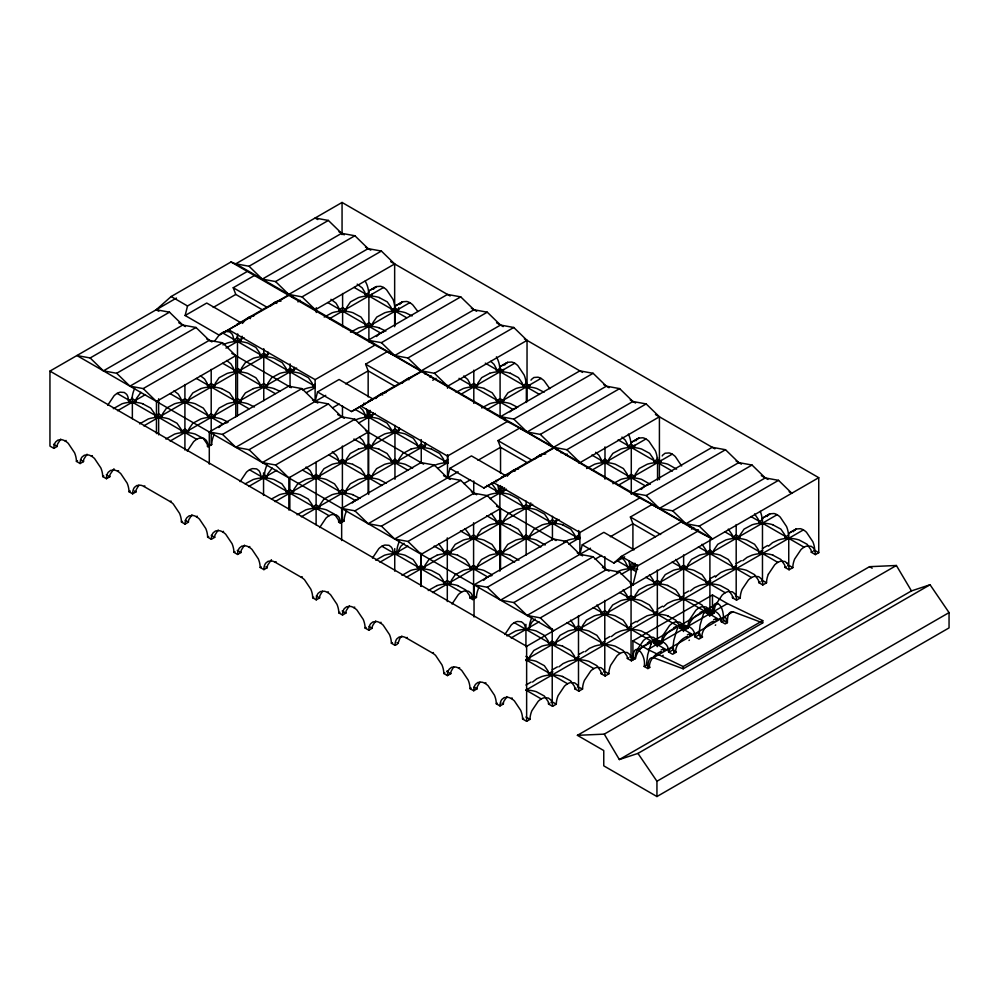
<?xml version="1.0" encoding="UTF-8"?>
<svg xmlns="http://www.w3.org/2000/svg" width="999" height="999" viewBox="0 0 999 999"><rect width="100%" height="100%" fill="white"/><g stroke="black" fill="none" stroke-linecap="round" stroke-linejoin="round"><path stroke-width="1.5" d="M646.415 665.197L650.074 667.307L647.864 668.581C647.814 664.872 648.051 656.605 653.508 657.667L683.191 668.806L762.736 622.889L762.736 620.616L727.409 603.596L712.462 594.967L632.916 640.896L632.916 659.952C632.817 638.361 646.74 654.745 644.193 666.47L646.415 665.197L647.689 654.757L651.023 643.893M672.689 650.012L676.36 652.135L672.639 654.283L668.98 652.16L672.689 650.012L673.813 640.359L677.022 629.495M698.975 634.84L702.634 636.962L698.925 639.11L695.254 636.987L698.975 634.84L700.087 625.187L703.308 614.323M261.238 566.87L260.19 567.482L263.898 569.63A17.632 10.177 60 0 1 265.734 563.149L268.069 561.313L272.078 561.026A15.31 8.841 60 0 1 275.175 562.237L301.411 577.372A15.31 8.841 60 0 1 304.508 579.745L310.851 589.198A17.632 10.177 60 0 1 312.687 597.789L316.246 599.85A17.632 10.177 60 0 1 318.094 593.369L320.417 591.545L324.425 591.246A15.31 8.841 60 0 1 327.535 592.457A15.31 8.841 60 0 1 330.632 594.83L336.975 604.283A17.632 10.177 60 0 1 338.811 612.874L342.532 615.022A17.632 10.177 60 0 1 344.368 608.541L346.703 606.718L350.711 606.418A15.31 8.841 60 0 1 353.821 607.629A15.31 8.841 60 0 1 356.918 610.002L363.261 619.455A17.632 10.177 60 0 1 365.097 628.046L368.818 630.194A17.632 10.177 60 0 1 370.654 623.726L372.989 621.89L376.998 621.59A15.31 8.841 60 0 1 380.095 622.802A15.31 8.841 60 0 1 383.204 625.174L389.535 634.627A17.632 10.177 60 0 1 391.371 643.219L395.017 645.329C399.787 644.367 398.102 638.411 401.898 635.988M651.161 643.443L651.198 643.331A3.322 2.173 -14.3 0 0 651.286 642.881L650.599 642.494L638.561 649.45M288.811 295.354L219.118 335.127L185.14 315.509L187.525 305.981L247.365 271.428L374.975 345.092L394.68 355.557L407.929 357.979L421.191 370.866L434.453 373.289L447.702 386.176L527.035 340.372L513.773 327.485L500.511 325.062L487.262 312.188L474.001 309.752L460.739 296.878L447.49 294.443L368.156 340.247L381.418 342.669L394.68 355.557L474.001 309.752M317.52 391.945L351.498 411.563L373.089 399.101L339.098 379.483L317.52 391.945L315.122 401.486L328.384 403.908L341.646 416.795L354.895 419.218L368.156 432.092L368.156 493.319M449.887 468.369L483.878 487.987L505.469 475.524L471.478 455.906L449.887 468.369L447.502 477.909L460.764 480.332L474.026 493.219L487.275 495.641L500.536 508.528L500.536 569.755M634.14 549.812L603.858 532.33L582.267 544.805L579.882 554.333L593.144 556.768L606.405 569.642L619.655 572.077L632.916 584.952L637.699 565.884L697.539 531.331L712.462 539.023L699.213 526.148L685.951 523.713L672.689 510.839L659.427 508.404L651.972 504.557L630.381 517.02L632.916 523.713L632.916 549.737M703.733 613.061L703.758 612.986A3.322 2.173 -14.3 0 0 703.845 612.537L702.634 611.775M268.107 352.147L267.844 352.922A12.75 10.415 0 0 0 267.482 355.382L263.761 357.53L260.052 355.382A12.75 10.415 0 0 0 259.69 352.922L255.869 347.402L247.802 343.082A29.133 23.789 0 0 0 237.487 341.496A29.133 23.789 0 0 0 227.16 343.069L222.889 344.855M294.393 367.32L294.118 368.094A12.75 10.415 0 0 0 293.756 370.554L290.047 372.702L286.326 370.554A12.75 10.415 0 0 0 285.964 368.094L282.155 362.575L274.088 358.254A29.133 23.789 0 0 0 263.761 356.668A29.133 23.789 0 0 0 253.434 358.241L245.379 362.575L241.558 368.094A12.75 10.415 0 0 0 241.196 370.554L237.487 372.702L233.766 370.554A12.75 10.415 0 0 0 233.404 368.094L230.856 363.798L226.611 360.477M373.027 412.724L372.752 413.499A12.75 10.415 0 0 0 372.39 415.946L368.681 418.094L365.035 415.996A12.75 10.415 0 0 0 364.685 413.536L362.699 409.902L359.428 406.905M399.3 427.897L399.038 428.671A12.75 10.415 0 0 0 398.676 431.118L394.955 433.266L391.246 431.118A12.75 10.415 0 0 0 390.884 428.671L387.063 423.139L378.996 418.818A29.133 23.789 0 0 0 368.681 417.232A29.133 23.789 0 0 0 358.354 418.806L354.907 420.179M425.586 443.069L425.312 443.843A12.75 10.415 0 0 0 424.95 446.291L421.241 448.439L417.52 446.291A12.75 10.415 0 0 0 417.157 443.843L413.349 438.324L405.282 433.991A29.133 23.789 0 0 0 394.955 432.405A29.133 23.789 0 0 0 384.627 433.978L376.573 438.324L372.752 443.843A12.75 10.415 0 0 0 372.39 446.291L368.681 448.439L364.96 446.291A12.75 10.415 0 0 0 364.598 443.843L362.625 440.197L359.353 437.2M556.78 518.806L556.505 519.58A12.75 10.415 0 0 0 556.143 522.04L552.435 524.188L548.713 522.04A12.75 10.415 0 0 0 548.351 519.58L544.542 514.06L536.475 509.74A29.133 23.789 0 0 0 526.148 508.154A29.133 23.789 0 0 0 515.821 509.727L507.767 514.06L503.946 519.58A12.75 10.415 0 0 0 503.583 522.04L499.875 524.188L496.153 522.04A12.75 10.415 0 0 0 495.791 519.58L491.283 513.486M635.401 564.21L635.139 564.984A12.75 10.415 0 0 0 634.777 567.432L631.068 569.58C625.948 567.707 626.835 560.027 621.053 557.879M107.717 405.219L114.061 395.766A15.31 8.841 -60 0 1 117.158 393.394A15.31 8.841 -60 0 1 120.267 392.182L124.276 392.47L126.611 394.305A17.632 10.177 -60 0 1 128.446 400.786L132.355 403.047L136.076 400.899A12.75 10.415 0 0 1 136.438 398.439L140.946 392.345M134.678 388.499L134.003 390.047A17.632 10.177 -60 0 0 132.168 398.638L128.446 400.786M187.263 451.136L193.606 441.695A15.31 8.841 -60 0 1 196.716 439.323A15.31 8.841 -60 0 1 199.812 438.111L203.821 438.399L206.156 440.234A17.632 10.177 -60 0 1 207.992 446.715L211.713 444.567A17.632 10.177 -60 0 1 213.549 435.964L214.236 434.428M240.097 481.643L246.441 472.19A15.31 8.841 -60 0 1 249.538 469.817A15.31 8.841 -60 0 1 252.647 468.606L256.656 468.906L258.978 470.741A17.632 10.177 -60 0 1 260.814 477.21L263.549 478.783L267.27 476.648A12.75 10.415 0 0 1 267.632 474.188L272.14 468.094M267.058 464.922L266.383 466.471A17.632 10.177 -60 0 0 264.548 475.062L260.826 477.21M319.643 527.572L325.986 518.119A15.31 8.841 -60 0 1 329.096 515.746A15.31 8.841 -60 0 1 332.192 514.535L336.201 514.835L338.536 516.67A17.632 10.177 -60 0 1 340.372 523.139L344.093 520.991A17.632 10.177 -60 0 1 345.929 512.4L346.616 510.851M372.477 558.066L378.821 548.626A15.31 8.841 -60 0 1 381.918 546.253A15.31 8.841 -60 0 1 385.027 545.042L389.036 545.329L391.358 547.165A17.632 10.177 -60 0 1 393.194 553.646L394.742 554.532L398.464 552.385A12.75 10.415 0 0 1 398.826 549.937L400.799 546.291L404.071 543.294M399.438 541.358L398.763 542.894A17.632 10.177 -60 0 0 396.928 551.498L393.206 553.646M452.023 603.995L458.366 594.555A15.31 8.841 -60 0 1 461.463 592.182A15.31 8.841 -60 0 1 464.572 590.971L468.581 591.258L470.916 593.094A17.632 10.177 -60 0 1 472.752 599.575L476.473 597.427A17.632 10.177 -60 0 1 478.309 588.823L478.996 587.275M504.857 634.502L511.188 625.049A15.31 8.841 -60 0 1 514.298 622.677A15.31 8.841 -60 0 1 517.407 621.465L521.416 621.765L523.738 623.601A17.632 10.177 -60 0 1 525.574 630.069L529.657 628.134A12.75 10.415 0 0 1 530.019 625.674L531.992 622.027L535.264 619.043M531.818 617.782L531.131 619.33A17.632 10.177 -60 0 0 529.295 627.921L525.586 630.069M768.368 574.213L774.712 564.772A15.31 8.841 -60 0 1 777.821 562.387A15.31 8.841 -60 0 1 780.918 561.188L784.927 561.475L787.262 563.311M242.158 336.226L241.558 337.749A12.75 10.415 0 0 0 241.196 340.209L237.487 342.357L233.566 340.097A17.632 10.177 -60 0 0 231.731 333.616L229.395 331.78L225.387 331.493A15.31 8.841 -60 0 0 222.29 332.704L314.61 386.001M504.545 487.712L503.946 489.235A12.75 10.415 0 0 0 503.583 491.695L499.875 493.843L496.303 491.783A12.75 10.415 0 0 0 495.954 489.323L491.433 483.229M530.831 502.884L530.232 504.408A12.75 10.415 0 0 0 529.87 506.868L526.148 509.015L522.44 506.868A12.75 10.415 0 0 0 522.077 504.408L518.256 498.888L510.189 494.567M292.37 297.452L293.157 295.941M371.915 343.381L372.702 341.87M424.75 373.888L425.537 372.365M504.295 419.817L505.082 418.294M557.13 450.312L557.904 448.801M636.675 496.241L637.462 494.717M689.51 526.735L690.284 525.224M214.31 341.458L219.181 335.077A15.31 8.841 -60 0 1 221.278 333.354M679.357 624.612L679.632 624.225A17.445 5.744 82.6 0 1 683.516 631.53M705.644 609.44L705.918 609.053A17.445 5.744 82.6 0 1 709.789 616.358M715.446 577.197L715.958 576.51M242.395 323.426L245.467 319.905A15.31 8.841 -60 0 1 248.564 317.52A15.31 8.841 -60 0 1 251.673 316.321L253.746 316.159M507.155 476.286L510.227 472.752A15.31 8.841 -60 0 1 513.324 470.379A15.31 8.841 -60 0 1 516.433 469.168L518.506 469.006M138.898 485.139L136.351 489.435A12.75 10.415 0 0 0 136.001 491.895L132.63 493.831L128.996 491.733A17.632 10.177 60 0 0 127.16 483.141L120.817 473.688A15.31 8.841 60 0 0 117.707 471.316A15.31 8.841 60 0 0 114.61 470.104L110.602 470.404L108.267 472.24A17.632 10.177 60 0 0 106.431 478.708L102.71 476.56A17.632 10.177 60 0 0 100.874 467.969L94.53 458.516A15.31 8.841 60 0 0 91.433 456.143A15.31 8.841 60 0 0 88.324 454.932L84.316 455.232L81.98 457.067A17.632 10.177 60 0 0 80.145 463.536L76.424 461.388A17.632 10.177 60 0 0 74.588 452.797L68.257 443.344A15.31 8.841 60 0 0 65.147 440.971A15.31 8.841 60 0 0 62.038 439.76L58.029 440.047L55.707 441.883A17.632 10.177 60 0 0 53.871 448.364L49.95 446.103L49.95 371.104L176.461 298.064M322.527 591.158L319.98 595.454A12.75 10.415 0 0 0 319.618 597.902L316.246 599.85M453.721 666.895L451.173 671.191A12.75 10.415 0 0 0 450.811 673.651L447.44 675.599L443.806 673.488A17.632 10.177 60 0 0 441.97 664.897L435.626 655.444A15.31 8.841 60 0 0 432.53 653.071L406.293 637.936A15.31 8.841 60 0 0 403.196 636.725L399.188 637.012L396.853 638.848A17.632 10.177 60 0 0 395.017 645.329M479.995 682.067L477.447 686.363A12.75 10.415 0 0 0 477.097 688.823L473.726 690.771L470.005 688.623A17.632 10.177 60 0 0 468.169 680.019L461.825 670.579A15.31 8.841 60 0 0 458.728 668.206A15.31 8.841 60 0 0 455.619 666.995L451.61 667.282L449.288 669.118A17.632 10.177 60 0 0 447.452 675.599M637.112 622.027L637.687 621.378M663.398 606.855L667.432 603.359L673.301 600.661A29.133 23.789 0 0 1 683.628 599.075A29.133 23.789 0 0 1 693.955 600.649L702.01 604.982L705.831 610.501A12.75 10.415 0 0 1 706.193 612.961L710.252 615.309L713.973 613.161A17.632 10.177 -60 0 1 715.808 604.557L722.152 595.117A15.31 8.841 -60 0 1 725.249 592.744A15.31 8.841 -60 0 1 728.358 591.533L732.367 591.82L734.702 593.656A17.632 10.177 -60 0 1 736.538 600.137L740.247 597.989A17.632 10.177 -60 0 1 742.095 589.385L748.426 579.944A15.31 8.841 -60 0 1 751.535 577.559A15.31 8.841 -60 0 1 754.645 576.361L758.641 576.648L760.976 578.483A17.632 10.177 -60 0 1 762.811 584.964L766.533 582.817A17.632 10.177 -60 0 1 768.368 574.213M768.518 546.166L772.552 542.657L778.433 539.959A29.133 23.789 0 0 1 788.748 538.374A29.133 23.789 0 0 1 799.075 539.947L807.142 544.28L810.951 549.812A12.75 10.415 0 0 1 811.313 552.26L815.384 554.607L818.743 552.672L818.743 477.672L342.058 202.46L235.776 263.811L231.006 261.975L171.166 296.528L156.231 309.74L158.878 311.276M375.761 398.564L377.847 396.328A15.31 8.841 -60 0 1 380.944 393.956A15.31 8.841 -60 0 1 384.053 392.744L386.126 392.582M402.048 383.391L404.12 381.156M60.752 439.036L57.592 443.968A12.75 10.415 0 0 0 57.23 446.416L53.859 448.364M87.025 454.208L83.866 459.14A12.75 10.415 0 0 0 83.516 461.588L80.145 463.536M191.945 514.785L188.786 519.705A12.75 10.415 0 0 0 188.424 522.165L185.052 524.1L181.418 522.002A17.632 10.177 60 0 0 179.583 513.411L173.239 503.958A15.31 8.841 60 0 0 170.142 501.585L143.906 486.451A15.31 8.841 60 0 0 140.809 485.239L136.801 485.526L134.465 487.362A17.632 10.177 60 0 0 132.63 493.843M218.219 529.957L215.06 534.877A12.75 10.415 0 0 0 214.71 537.337L211.338 539.285L207.617 537.137A17.632 10.177 60 0 0 205.782 528.533L199.45 519.093A15.31 8.841 60 0 0 196.341 516.708A15.31 8.841 60 0 0 193.232 515.509L189.223 515.796L186.9 517.632A17.632 10.177 60 0 0 185.065 524.113M244.505 545.129L241.346 550.049A12.75 10.415 0 0 0 240.984 552.509L237.625 554.457L233.903 552.31A17.632 10.177 60 0 0 232.068 543.706L225.724 534.265A15.31 8.841 60 0 0 222.627 531.893A15.31 8.841 60 0 0 219.518 530.681L215.509 530.968L213.174 532.804A17.632 10.177 60 0 0 211.338 539.285M349.413 605.706L346.253 610.626A12.75 10.415 0 0 0 345.904 613.074L342.532 615.022M375.699 620.879L372.54 625.799A12.75 10.415 0 0 0 372.177 628.259L368.818 630.194M506.893 696.615L503.733 701.535A12.75 10.415 0 0 0 503.371 703.995L500.012 705.943L496.291 703.796A17.632 10.177 60 0 0 494.455 695.192L488.111 685.751A15.31 8.841 60 0 0 485.002 683.378A15.31 8.841 60 0 0 481.905 682.167L477.897 682.454L475.561 684.29A17.632 10.177 60 0 0 473.726 690.771M532.554 682.067L536.813 678.746L541.895 676.523A29.133 23.789 0 0 1 562.749 676.51M558.841 666.895L563.099 663.573L568.181 661.35A29.133 23.789 0 0 1 578.496 659.765A29.133 23.789 0 0 1 588.823 661.338L596.89 665.671L600.711 671.191A12.75 10.415 0 0 1 601.061 673.651L605.132 675.998L608.853 673.85A17.632 10.177 -60 0 1 610.689 665.259L617.02 655.806A15.31 8.841 -60 0 1 620.129 653.433A15.31 8.841 -60 0 1 623.239 652.222L627.235 652.509L629.57 654.345A17.632 10.177 -60 0 1 631.405 660.826L635.127 658.678A17.632 10.177 -60 0 1 636.962 650.074L643.306 640.634A15.31 8.841 -60 0 1 646.415 638.261A15.31 8.841 -60 0 1 649.512 637.05L653.521 637.337L655.856 639.173A17.632 10.177 -60 0 1 657.692 645.654L661.413 643.506A17.632 10.177 -60 0 1 663.249 634.902L669.592 625.461A15.31 8.841 -60 0 1 672.689 623.089A15.31 8.841 -60 0 1 675.799 621.878L679.807 622.165L682.13 624A17.632 10.177 -60 0 1 683.965 630.481L687.687 628.334A17.632 10.177 -60 0 1 689.522 619.73L695.866 610.289A15.31 8.841 -60 0 1 698.975 607.916A15.31 8.841 -60 0 1 702.072 606.705L706.081 606.992L708.416 608.828A17.632 10.177 -60 0 1 710.252 615.309M585.127 651.723L589.373 648.401L594.455 646.178A29.133 23.789 0 0 1 604.782 644.592A29.133 23.789 0 0 1 615.109 646.166L623.176 650.499L626.985 656.018A12.75 10.415 0 0 1 627.347 658.478L631.405 660.826M611.4 636.55L615.659 633.216L620.741 631.006A29.133 23.789 0 0 1 631.068 629.42A29.133 23.789 0 0 1 641.395 630.993L649.45 635.327L653.271 640.846A12.75 10.415 0 0 1 653.633 643.306L657.692 645.654M690.247 591.033L694.505 587.699L699.587 585.489A29.133 23.789 0 0 1 709.902 583.891A29.133 23.789 0 0 1 720.229 585.476L728.296 589.81L732.117 595.329A12.75 10.415 0 0 1 732.467 597.789L736.538 600.137M716.533 575.861L720.779 572.527L725.861 570.317A29.133 23.789 0 0 1 736.188 568.718A29.133 23.789 0 0 1 746.515 570.304L754.582 574.637L758.391 580.157A12.75 10.415 0 0 1 758.753 582.604L762.811 584.952M742.806 560.689L747.065 557.355L752.147 555.132A29.133 23.789 0 0 1 772.989 555.119M270.692 305.781L271.74 304.732A15.31 8.841 -60 0 1 274.85 302.347A15.31 8.841 -60 0 1 277.947 301.149L281.019 301.124M218.843 427.572L219.892 426.523A15.31 8.841 -60 0 1 222.989 424.15A15.31 8.841 -60 0 1 225.05 423.226M376.523 336.538L377.572 335.477A15.31 8.841 -60 0 1 380.681 333.104A15.31 8.841 -60 0 1 383.778 331.893M535.452 458.641L536.5 457.579A15.31 8.841 -60 0 1 539.61 455.207A15.31 8.841 -60 0 1 542.707 453.996L545.779 453.983M483.591 580.431L484.64 579.383A15.31 8.841 -60 0 1 487.749 576.997A15.31 8.841 -60 0 1 489.797 576.086M641.283 489.398L642.332 488.336A15.31 8.841 -60 0 1 645.441 485.964A15.31 8.841 -60 0 1 648.538 484.752M113.312 408.691L122.04 403.771A29.133 23.789 0 0 1 142.882 403.758M139.598 423.863L148.314 418.943A29.133 23.789 0 0 1 158.641 417.357A29.133 23.789 0 0 1 168.968 418.931L177.023 423.264L180.844 428.796A12.75 10.415 0 0 1 181.206 431.243L184.915 433.391L188.636 431.243A12.75 10.415 0 0 1 188.998 428.796L192.819 423.264L200.874 418.943A29.133 23.789 0 0 1 211.201 417.357A29.133 23.789 0 0 1 221.528 418.931L228.159 422.152M113.973 468.781L110.152 474.313A12.75 10.415 0 0 0 109.79 476.76L106.431 478.708M165.871 439.036L174.6 434.115A29.133 23.789 0 0 1 184.915 432.53A29.133 23.789 0 0 1 195.242 434.103L203.309 438.436L207.13 443.968A12.75 10.415 0 0 1 207.48 446.416L207.992 446.715M297.065 514.785L305.794 509.865A29.133 23.789 0 0 1 316.109 508.279A29.133 23.789 0 0 1 326.436 509.852L334.503 514.185L338.324 519.705A12.75 10.415 0 0 1 338.673 522.165L340.372 523.139M271.441 559.702L267.62 565.222A12.75 10.415 0 0 0 267.27 567.682L263.898 569.63M375.699 560.177L384.428 555.257A29.133 23.789 0 0 1 394.742 553.671A29.133 23.789 0 0 1 405.07 555.244L413.136 559.577L416.945 565.109A12.75 10.415 0 0 1 417.307 567.557L421.029 569.705L424.737 567.557A12.75 10.415 0 0 1 425.099 565.109L428.921 559.577L436.988 555.257M401.985 575.349L410.701 570.429A29.133 23.789 0 0 1 421.029 568.843A29.133 23.789 0 0 1 431.356 570.417L439.41 574.75L443.231 580.282A12.75 10.415 0 0 1 443.593 582.729L447.302 584.877L451.024 582.729A12.75 10.415 0 0 1 451.386 580.282L455.194 574.75L463.261 570.429A29.133 23.789 0 0 1 473.588 568.843A29.133 23.789 0 0 1 483.916 570.417L491.983 574.75M428.259 590.521L436.988 585.601M506.893 635.926L515.621 631.006A29.133 23.789 0 0 1 525.936 629.42A29.133 23.789 0 0 1 536.263 630.993L544.33 635.327L548.139 640.846A12.75 10.415 0 0 1 548.501 643.306L552.222 645.454L555.931 643.306A12.75 10.415 0 0 1 556.293 640.846L560.114 635.327L568.181 631.006A29.133 23.789 0 0 1 578.496 629.42A29.133 23.789 0 0 1 588.823 630.993L596.89 635.327L600.711 640.846A12.75 10.415 0 0 1 601.061 643.306L603.858 644.917M638.299 620.754L647.027 615.834A29.133 23.789 0 0 1 667.869 615.821M582.267 544.805L613.861 563.036L621.328 556.431L681.168 521.878L683.566 522.802L651.972 504.557M297.939 301.885L300.137 300.262M324.213 317.058L332.28 312.737A29.133 23.789 0 0 1 342.607 311.151A29.133 23.789 0 0 1 352.934 312.724L361.001 317.058L364.81 322.577A12.75 10.415 0 0 1 365.172 325.037L368.893 327.173L372.602 325.037A12.75 10.415 0 0 1 372.964 322.577L376.785 317.058L384.852 312.737A29.133 23.789 0 0 1 395.167 311.151A29.133 23.789 0 0 1 405.494 312.724L412.125 315.946M350.499 332.23L358.566 327.909A29.133 23.789 0 0 1 379.408 327.897M245.167 483.841L253.234 479.52A29.133 23.789 0 0 1 263.549 477.934A29.133 23.789 0 0 1 273.876 479.508L281.943 483.841L285.751 489.36A12.75 10.415 0 0 1 286.114 491.82L289.835 493.968L293.544 491.82A12.75 10.415 0 0 1 293.906 489.36L297.727 483.841L305.794 479.52A29.133 23.789 0 0 1 316.109 477.934A29.133 23.789 0 0 1 326.436 479.508L334.503 483.841L338.324 489.36A12.75 10.415 0 0 1 338.673 491.82L342.395 493.968L346.116 491.82A12.75 10.415 0 0 1 346.466 489.36L350.287 483.841L358.354 479.52A29.133 23.789 0 0 1 368.681 477.934A29.133 23.789 0 0 1 379.008 479.508L386.363 483.266M271.441 499.013L279.508 494.692A29.133 23.789 0 0 1 289.835 493.106A29.133 23.789 0 0 1 300.162 494.68L308.216 499.013L312.038 504.532A12.75 10.415 0 0 1 312.4 506.993L316.109 509.14L319.83 506.993A12.75 10.415 0 0 1 320.192 504.532L324.001 499.013L332.068 494.692A29.133 23.789 0 0 1 352.922 494.68M481.693 407.967L489.76 403.646A29.133 23.789 0 0 1 500.087 402.06A29.133 23.789 0 0 1 510.414 403.633L517.769 407.405M586.6 468.543L594.667 464.223A29.133 23.789 0 0 1 604.994 462.637A29.133 23.789 0 0 1 615.322 464.21L623.388 468.543L627.197 474.063A12.75 10.415 0 0 1 627.559 476.523L631.281 478.671L634.989 476.523A12.75 10.415 0 0 1 635.352 474.063L639.173 468.543L647.24 464.223A29.133 23.789 0 0 1 657.554 462.637A29.133 23.789 0 0 1 667.881 464.21L676.598 469.143M612.887 483.716L620.953 479.395A29.133 23.789 0 0 1 631.281 477.809A29.133 23.789 0 0 1 641.608 479.383L650.324 484.315M691.52 529.108L693.706 527.484M398.726 307.667A17.632 10.177 60 0 0 398.539 310.065L394.817 307.917A17.632 10.177 60 0 0 392.982 299.313L386.638 289.872A15.31 8.841 60 0 0 383.541 287.5A15.31 8.841 60 0 0 380.432 286.288L376.423 286.576L374.101 288.411A17.632 10.177 60 0 0 373.514 289.298M417.794 311.426L412.924 305.045A15.31 8.841 60 0 0 409.815 302.672A15.31 8.841 60 0 0 406.718 301.461L402.709 301.748L400.374 303.584A17.632 10.177 60 0 0 399.8 304.47M529.782 384.603A17.632 10.177 60 0 0 529.732 385.801L526.011 383.653A17.632 10.177 60 0 0 524.175 375.062L517.832 365.609A15.31 8.841 60 0 0 514.735 363.236A15.31 8.841 60 0 0 511.625 362.025L507.617 362.325L505.294 364.16A17.632 10.177 60 0 0 504.707 365.035M660.976 460.339A17.632 10.177 60 0 0 660.926 461.55L657.205 459.403A17.632 10.177 60 0 0 655.369 450.811L649.025 441.358A15.31 8.841 60 0 0 645.928 438.986A15.31 8.841 60 0 0 642.819 437.774L638.811 438.062L636.475 439.897A17.632 10.177 60 0 0 635.901 440.784M772.789 524.787L780.856 529.108L784.677 534.64A12.75 10.415 0 0 1 785.027 537.087L788.398 535.152A17.632 10.177 60 0 0 786.563 526.548L780.219 517.107A15.31 8.841 60 0 0 777.122 514.722A15.31 8.841 60 0 0 774.013 513.523L770.004 513.811L767.669 515.646A17.632 10.177 60 0 0 767.095 516.52M818.743 552.672L814.684 550.324A17.632 10.177 60 0 0 812.849 541.72L806.505 532.28A15.31 8.841 60 0 0 803.396 529.895A15.31 8.841 60 0 0 800.299 528.696L796.29 528.983L793.955 530.819A17.632 10.177 60 0 0 793.381 531.705M429.832 377.06L431.331 375.999M456.106 392.232L463.474 388.474A29.133 23.789 0 0 1 484.328 388.461M561.026 452.797L561.75 452.26M368.893 341.87L368.893 290.909L375.562 287.038M395.167 324.775L395.167 306.081L401.835 302.21M500.087 417.619L500.087 366.645L506.755 362.787M631.281 494.33L631.281 442.395L637.949 438.536M766.533 582.817L762.474 580.469L762.474 518.144L769.143 514.273M525.936 685.039L531.106 682.055M552.222 669.867L557.38 666.882M578.496 654.695L583.666 651.71M604.782 639.522L609.939 636.525M631.068 624.35L636.226 621.353M657.342 609.178L662.512 606.181M683.628 594.005L688.786 591.008M709.902 578.833L715.072 575.836M736.188 563.661L741.345 560.664M762.474 548.488L767.632 545.491M815.371 554.607A17.632 10.177 -60 0 0 813.548 548.139L811.213 546.303L807.204 546.003A15.31 8.841 -60 0 0 804.095 547.215A15.31 8.841 -60 0 0 800.998 549.587L794.655 559.04A17.632 10.177 -60 0 0 792.819 567.632L788.748 565.297L788.748 533.316L795.416 529.445M474.038 616.97L474.038 584.827L487.3 587.25L500.561 600.137L513.823 602.559L527.072 615.446L540.334 617.869L553.596 630.756L76.911 355.544L90.16 357.967L169.493 312.175L182.742 325.05L196.004 327.485L209.266 340.359L222.527 342.782L235.776 355.669L235.776 416.895M712.462 539.023L235.776 263.811L249.038 266.246L328.359 220.442L341.621 233.329L354.882 235.752L368.132 248.639L381.393 251.061L394.655 263.948L394.655 326.698M185.14 315.509L206.731 303.047L240.709 322.665L219.118 335.127M288.811 294.892L262.3 309.74L235.776 294.43L233.242 287.737L254.832 275.274M90.16 357.967L103.421 370.854L182.742 325.05M213.237 307.442L235.776 294.43M249.038 266.246L262.3 279.121L341.621 233.329M103.421 370.854L116.683 373.276L196.004 327.485M262.3 279.121L275.549 281.556L354.882 235.752M116.683 373.276L129.932 386.163L209.266 340.359M237.1 324.288L262.3 309.74M275.549 281.556L288.811 294.43L368.132 248.639M129.932 386.163L143.194 388.586L222.527 342.782M288.811 294.43L302.073 296.865L381.393 251.061M233.566 340.097L237.287 337.949A17.632 10.177 -60 0 1 237.725 333.916M65.147 440.971L66.059 440.447M117.57 410.701L145.504 394.58M225.986 348.114L244.056 337.674M156.456 433.616L156.456 401.473L235.776 355.669M394.655 263.948L315.334 309.74L302.073 296.865M76.424 461.388L77.485 460.776M142.682 403.771L150.749 408.091L154.558 413.611A12.75 10.415 0 0 1 154.92 416.071L158.641 413.923L162.362 416.071A12.75 10.415 0 0 1 162.712 413.611L166.533 408.091L174.6 403.771A29.133 23.789 0 0 1 184.915 402.185A29.133 23.789 0 0 1 195.242 403.758L203.309 408.091L207.13 413.611A12.75 10.415 0 0 1 207.48 416.071L211.201 418.219L214.922 416.071A12.75 10.415 0 0 1 215.272 413.611L219.093 408.091L227.16 403.771A29.133 23.789 0 0 1 237.487 402.185A29.133 23.789 0 0 1 247.814 403.758L254.445 406.98M174.038 390.821L178.297 394.143L180.844 398.439A12.75 10.415 0 0 1 181.206 400.899L184.915 398.751L188.636 400.899A12.75 10.415 0 0 1 188.998 398.439L192.819 392.919L200.874 388.599M200.324 375.649L204.583 378.971L207.13 383.266A12.75 10.415 0 0 1 207.48 385.726L211.201 383.579L214.922 385.726A12.75 10.415 0 0 1 215.272 383.266L219.093 377.747L227.16 373.426A29.133 23.789 0 0 1 237.487 371.84A29.133 23.789 0 0 1 247.814 373.414L255.869 377.747L259.69 383.266A12.75 10.415 0 0 1 260.052 385.726L263.761 387.874L267.482 385.726A12.75 10.415 0 0 1 267.844 383.266L271.653 377.747L279.72 373.426A29.133 23.789 0 0 1 290.047 371.84A29.133 23.789 0 0 1 300.374 373.414L308.429 377.747L312.25 383.266A12.75 10.415 0 0 1 312.612 385.726L315.11 387.175M233.766 370.554L237.487 368.406L241.196 370.554M260.052 355.382L263.761 353.234L267.482 355.382M330.919 299.325L335.989 303.109L338.536 307.405A12.75 10.415 0 0 1 338.886 309.865L342.607 307.717L346.328 309.865A12.75 10.415 0 0 1 346.678 307.405L350.499 301.885L358.566 297.565A29.133 23.789 0 0 1 379.408 297.552M357.192 284.153L362.262 287.937L364.81 292.232A12.75 10.415 0 0 1 365.172 294.68L368.544 292.744A17.632 10.177 60 0 0 366.708 284.141L365.234 281.081M91.433 456.143L92.345 455.619M143.856 425.874L268.694 353.796M329.47 318.718L383.541 287.5M162.362 416.071L158.641 418.219L154.92 416.071M188.636 400.899L184.915 403.047L181.206 400.899M214.922 385.726L211.201 387.874L207.48 385.726M346.328 309.865L342.607 312L338.886 309.865M102.71 476.56L103.759 475.961M181.206 431.243L184.915 429.095L188.636 431.243M207.48 416.071L211.201 413.923L214.922 416.071M221.528 388.599L229.595 392.919L233.404 398.439A12.75 10.415 0 0 1 233.766 400.899L237.487 398.751L241.196 400.899A12.75 10.415 0 0 1 241.558 398.439L245.379 392.919L253.446 388.599M260.052 385.726L263.761 383.579L267.482 385.726M286.326 370.554L290.047 368.406L293.756 370.554M365.172 325.037L368.893 322.889L372.602 325.037M379.208 297.565L387.275 301.885L391.096 307.405A12.75 10.415 0 0 1 391.458 309.865L394.817 307.917M117.707 471.316L118.619 470.791M170.142 441.046L296.616 368.032M355.744 333.891L409.815 302.672M241.196 400.899L237.487 403.047L233.766 400.899M398.539 310.065L395.167 312L391.458 309.865M209.291 464.11L209.291 431.968L288.611 386.176L301.873 388.599L315.122 401.486L315.122 379.645L228.971 329.907M315.122 379.645L374.975 345.092M209.291 431.968L222.54 434.39L301.873 388.599M381.418 342.669L460.739 296.878M128.996 491.733L130.257 491.008M207.48 446.416L211.713 444.567M312.612 385.726L315.16 384.253M143.906 486.451L144.83 485.914M306.393 392.632L314.61 387.899M368.156 396.878L368.156 370.854L365.622 364.173L387.212 351.698L394.68 355.557M222.54 434.39L235.801 447.277L325.736 395.354M345.617 383.878L368.156 370.866L394.68 386.176L421.191 371.328L507.342 421.528L527.06 431.98L540.309 434.403L553.571 447.29L566.833 449.712L580.082 462.599L659.415 416.795L646.153 403.921L632.891 401.498L619.642 388.611L606.381 386.188L593.119 373.301L579.857 370.879L500.536 416.67L513.798 419.093L527.06 431.98L606.381 386.188M235.801 447.277L249.063 449.7L328.384 403.908M407.929 357.979L487.262 312.188M170.142 501.585L171.054 501.061M332.617 407.779L339.185 403.983M249.063 449.7L262.312 462.587L341.646 416.795M369.48 400.711L394.68 386.176M421.191 370.866L500.511 325.062M351.498 411.563L421.191 371.79M262.312 462.587L275.574 465.01L354.895 419.218M434.453 373.289L513.773 327.485M181.418 522.002L182.467 521.403M365.035 415.996L369.667 414.373A17.632 10.177 -60 0 1 370.105 410.339M196.341 516.72L197.253 516.183M248.763 486.451L276.698 470.329M358.816 422.902L375.249 413.424M432.742 380.232L436.026 378.334M288.836 510.039L288.836 477.897L368.156 432.092M207.617 537.137L208.679 536.525M286.114 491.82L289.835 489.672L293.544 491.82M306.031 467.045L310.065 470.541L312.038 474.188A12.75 10.415 0 0 1 312.4 476.648L316.109 474.5L319.83 476.648A12.75 10.415 0 0 1 320.192 474.188L324.001 468.668L332.068 464.348A29.133 23.789 0 0 1 352.922 464.335M332.305 451.873L336.338 455.369L338.324 459.016A12.75 10.415 0 0 1 338.673 461.463L342.395 459.328L346.116 461.463A12.75 10.415 0 0 1 346.466 459.016L350.287 453.496L358.354 449.175M364.96 446.291L368.681 444.155L372.39 446.291M391.246 431.118L394.955 428.971L398.676 431.118M463.711 375.999L467.744 379.508L469.73 383.154A12.75 10.415 0 0 1 470.079 385.602L473.801 383.454L477.522 385.602A12.75 10.415 0 0 1 477.872 383.154L481.693 377.622L489.76 373.301M490.759 361.338L494.03 364.335L496.003 367.969A12.75 10.415 0 0 1 496.366 370.429L499.737 368.481L503.446 370.629A17.632 10.177 60 0 1 503.496 369.43M222.627 531.893L223.539 531.356M275.05 501.623L399.887 429.545M460.664 394.455L514.735 363.236M319.83 476.648L316.109 478.783L312.4 476.648M346.116 461.463L342.395 463.611L338.673 461.463M477.522 385.602L473.801 387.749L470.079 385.602M503.446 370.629L500.087 372.577L496.366 370.429M233.903 552.31L234.952 551.698M312.4 506.993L316.109 504.845L319.83 506.993M338.673 491.82L342.395 489.672L346.116 491.82M352.722 464.348L360.789 468.668L364.598 474.188A12.75 10.415 0 0 1 364.96 476.648L368.681 474.5L372.39 476.648A12.75 10.415 0 0 1 372.752 474.188L376.573 468.668L384.64 464.348A29.133 23.789 0 0 1 394.955 462.749A29.133 23.789 0 0 1 405.282 464.335L412.649 468.094M378.996 449.175L387.063 453.496L390.884 459.016A12.75 10.415 0 0 1 391.246 461.463L394.955 459.328L398.676 461.463A12.75 10.415 0 0 1 399.038 459.016L402.847 453.496L410.914 449.175M417.52 446.291L421.241 444.155L424.95 446.291M484.128 388.474L492.195 392.794L496.003 398.326A12.75 10.415 0 0 1 496.366 400.774L500.087 398.626L503.796 400.774A12.75 10.415 0 0 1 504.158 398.326L507.979 392.794L516.046 388.474A29.133 23.789 0 0 1 526.361 386.888A29.133 23.789 0 0 1 536.688 388.461L544.055 392.232M510.402 373.301L518.469 377.622L522.29 383.154A12.75 10.415 0 0 1 522.652 385.602L526.011 383.653M237.625 554.457A17.632 10.177 60 0 1 239.46 547.976L241.795 546.141L245.804 545.854A15.31 8.841 60 0 1 248.901 547.065L249.812 546.528M301.336 516.795L426.161 444.717M486.938 409.627L541.008 378.409A15.31 8.841 60 0 1 544.118 380.794L549.775 388.686M372.39 476.648L368.681 478.783L364.96 476.648M398.676 461.463L394.955 463.611L391.246 461.463M503.796 400.774L500.087 402.922L496.366 400.774M529.732 385.801L526.361 387.749L522.652 385.602M341.658 540.534L341.658 508.404L420.991 462.599L434.253 465.022L447.502 477.909L447.515 454.782M507.342 421.528L447.502 456.081L361.351 406.331M341.658 508.404L354.92 510.826L434.253 465.022M513.798 419.093L593.119 373.301M338.673 522.165L342.395 520.017L344.093 520.991M431.556 449.175L439.622 453.496L443.444 459.016A12.75 10.415 0 0 1 443.806 461.463L448.052 459.627M275.175 562.237L276.099 561.7M437.662 468.419L448.364 462.25M448.064 463.299L443.806 461.463M789.135 491.695L791.795 493.231L778.533 480.344L765.271 477.922L752.022 465.034L738.761 462.612L659.427 508.404L639.722 497.952L553.571 447.752L527.06 462.599L500.536 447.29L498.002 440.596L519.592 428.134L527.06 431.98M354.92 510.826L368.181 523.701L458.116 471.79M477.997 460.302L500.536 447.29M368.181 523.701L381.443 526.136L460.764 480.332M540.309 434.403L619.642 388.611M301.411 577.372L302.322 576.848M463.886 483.566L470.454 479.77M381.443 526.136L394.692 539.01L474.026 493.219M501.86 477.147L527.06 462.599M553.571 447.29L632.891 401.498M483.878 487.987L553.571 448.214M394.692 539.01L407.954 541.446L487.275 495.641M566.833 449.712L646.153 403.921M312.687 597.789L313.736 597.19M496.303 491.783L498.513 490.509L500.536 491.67L502.047 490.796A17.632 10.177 -60 0 1 502.485 486.775M327.535 592.457L328.446 591.932M379.957 562.187L407.892 546.066M490.01 498.651L506.443 489.173M565.571 455.032L567.22 454.083M421.216 586.463L421.216 554.32L500.536 508.528M338.811 612.874L339.872 612.275M417.307 567.557L421.029 565.409L424.737 567.557M438.723 543.843L443.231 549.937A12.75 10.415 0 0 1 443.593 552.385L447.302 550.237L451.024 552.385A12.75 10.415 0 0 1 451.386 549.937L455.194 544.405L463.261 540.084A29.133 23.789 0 0 1 473.588 538.498A29.133 23.789 0 0 1 483.916 540.072L491.983 544.405L495.791 549.937A12.75 10.415 0 0 1 496.153 552.385L499.875 554.532L503.583 552.385A12.75 10.415 0 0 1 503.946 549.937L507.767 544.405L515.834 540.084A29.133 23.789 0 0 1 526.148 538.498A29.133 23.789 0 0 1 536.475 540.072L545.192 545.004M464.997 528.658L469.518 534.752A12.75 10.415 0 0 1 469.867 537.212L473.588 535.064L477.31 537.212A12.75 10.415 0 0 1 477.659 534.752L481.481 529.233L489.547 524.912A29.133 23.789 0 0 1 499.875 523.326A29.133 23.789 0 0 1 510.202 524.9M496.153 522.04L499.875 519.892L503.583 522.04M522.44 506.868L526.148 504.72L529.87 506.868M595.666 452.26L598.938 455.244L600.923 458.891A12.75 10.415 0 0 1 601.273 461.351L604.994 459.203L608.716 461.351A12.75 10.415 0 0 1 609.065 458.891L612.887 453.371L620.953 449.051A29.133 23.789 0 0 1 631.281 447.465A29.133 23.789 0 0 1 641.608 449.038L649.662 453.371L653.483 458.891A12.75 10.415 0 0 1 653.846 461.351L657.554 463.499L660.926 461.55M621.952 437.087L625.224 440.072L627.197 443.718A12.75 10.415 0 0 1 627.559 446.178L630.931 444.23L634.64 446.378A17.632 10.177 60 0 1 634.69 445.167M353.821 607.629L354.732 607.105M406.243 577.36L532.717 504.345M591.858 470.204L645.928 438.986M451.024 552.385L447.302 554.532L443.593 552.385M477.31 537.212L473.588 539.36L469.867 537.212M608.716 461.351L604.994 463.499L601.273 461.351M634.64 446.378L631.281 448.314L627.559 446.178M365.097 628.046L366.146 627.447M443.593 582.729L447.302 580.581L451.024 582.729M457.629 555.257L465.696 559.577L469.518 565.109A12.75 10.415 0 0 1 469.867 567.557L473.588 565.409L477.31 567.557A12.75 10.415 0 0 1 477.659 565.109L481.481 559.577L489.547 555.257A29.133 23.789 0 0 1 499.875 553.671A29.133 23.789 0 0 1 510.202 555.244M496.153 552.385L499.875 550.237L503.583 552.385M510.189 524.912L518.256 529.233L522.077 534.752A12.75 10.415 0 0 1 522.44 537.212L526.148 535.064L529.87 537.212A12.75 10.415 0 0 1 530.232 534.752L534.04 529.233L542.107 524.912A29.133 23.789 0 0 1 562.961 524.9M548.713 522.04L552.435 519.892L556.143 522.04M627.559 476.523L631.281 474.375L634.989 476.523M653.846 461.351L657.205 459.403M380.095 622.802L381.006 622.277M432.53 592.532L559.003 519.517M618.131 485.377L672.202 454.158A15.31 8.841 60 0 1 675.312 456.531L681.643 465.984M477.31 567.557L473.588 569.705L469.867 567.557M529.87 537.212L526.148 539.36L522.44 537.212M474.038 584.827L553.371 539.023L566.62 541.458L579.882 554.333L579.882 532.504L493.731 482.767M579.882 532.504L639.722 497.952M487.3 587.25L566.62 541.458M725.499 449.725L712.237 447.302L632.916 493.106L646.178 495.529L725.499 449.725L738.761 462.612M391.383 643.219L392.432 642.619M457.629 585.601L465.696 589.922L469.518 595.454A12.75 10.415 0 0 1 469.867 597.902L473.588 595.766L476.473 597.427M562.749 524.912L570.816 529.233L574.637 534.752A12.75 10.415 0 0 1 574.999 537.212L578.896 535.177M406.293 637.936L407.217 637.399M568.781 544.13L580.319 537.462M574.999 537.212L578.633 539.31L579.882 538.598M500.561 600.137L590.496 548.214M610.377 536.725L632.916 523.713L655.456 536.725M513.823 602.559L593.144 556.768M672.689 510.839L752.022 465.034M432.53 653.071L433.441 652.547M595.004 559.265L601.573 555.469M613.861 563.036L624.662 556.805M527.072 615.446L606.405 569.642M685.951 523.713L765.271 477.922M443.806 673.488L444.855 672.889M446.965 671.678L450.811 673.651M627.422 567.482L629.632 566.208L632.916 568.094L634.427 567.232A17.632 10.177 -60 0 1 634.852 563.199M540.334 617.869L619.655 572.077M699.213 526.148L778.533 480.344M458.728 668.206L459.64 667.669M511.151 637.936L539.073 621.815M621.203 574.4L637.637 564.91M696.765 530.769L698.413 529.82M49.95 371.104L526.635 646.316L818.743 477.672M470.005 688.623L471.066 688.011M548.501 643.306L552.222 641.158L555.931 643.306M570.604 620.154L574.425 625.674A12.75 10.415 0 0 1 574.787 628.134L578.496 625.986L582.217 628.134A12.75 10.415 0 0 1 582.579 625.674L586.388 620.154L594.455 615.834A29.133 23.789 0 0 1 604.782 614.248A29.133 23.789 0 0 1 615.109 615.821L623.176 620.154L626.985 625.674A12.75 10.415 0 0 1 627.347 628.134L630.369 629.87M596.89 604.982L600.711 610.501A12.75 10.415 0 0 1 601.061 612.961L604.782 610.814L608.503 612.961A12.75 10.415 0 0 1 608.853 610.501L612.674 604.982L620.741 600.661A29.133 23.789 0 0 1 631.068 599.075A29.133 23.789 0 0 1 641.395 600.649L649.45 604.982L653.271 610.501A12.75 10.415 0 0 1 653.633 612.961L656.88 614.835M623.176 589.81L626.985 595.329A12.75 10.415 0 0 1 627.347 597.789L631.068 595.641L634.777 597.789A12.75 10.415 0 0 1 635.139 595.329L638.96 589.81L647.027 585.489A29.133 23.789 0 0 1 667.869 585.476M649.45 574.637L653.271 580.157A12.75 10.415 0 0 1 653.633 582.604L657.342 580.469L661.063 582.604A12.75 10.415 0 0 1 661.425 580.157L665.234 574.637L673.301 570.317A29.133 23.789 0 0 1 683.628 568.718A29.133 23.789 0 0 1 693.955 570.304L702.01 574.637L705.831 580.157A12.75 10.415 0 0 1 706.193 582.604L709.677 584.627M675.736 559.465L679.545 564.984A12.75 10.415 0 0 1 679.907 567.432L683.628 565.297L687.337 567.432A12.75 10.415 0 0 1 687.699 564.984L691.52 559.465L699.587 555.132A29.133 23.789 0 0 1 709.902 553.546A29.133 23.789 0 0 1 720.229 555.119L728.296 559.465L732.117 564.984A12.75 10.415 0 0 1 732.467 567.432L735.027 568.918M702.01 544.28L705.831 549.812A12.75 10.415 0 0 1 706.193 552.26L709.902 550.112L713.161 551.997M728.296 529.108L732.117 534.64A12.75 10.415 0 0 1 732.467 537.087L736.188 534.94L739.909 537.087A12.75 10.415 0 0 1 740.259 534.64L744.08 529.108L752.147 524.787A29.133 23.789 0 0 1 772.989 524.775M754.582 513.936L758.391 519.468A12.75 10.415 0 0 1 758.753 521.915L762.125 519.967A17.632 10.177 60 0 0 760.276 511.376M485.002 683.378L485.926 682.841M605.132 675.998A17.632 10.177 -60 0 0 603.296 669.517L600.961 667.682L596.952 667.394A15.31 8.841 -60 0 0 593.843 668.606A15.31 8.841 -60 0 0 590.746 670.978L584.403 680.431A17.632 10.177 -60 0 0 582.567 689.023L578.846 691.171A17.632 10.177 -60 0 0 577.01 684.69L574.675 682.866L570.666 682.567A15.31 8.841 -60 0 0 567.569 683.778L525.936 659.74L777.122 514.722M525.936 660.626L529.657 658.478A12.75 10.415 0 0 1 530.019 656.018L533.828 650.499L541.895 646.178A29.133 23.789 0 0 1 562.749 646.166M582.217 628.134L578.496 630.282L574.787 628.134M608.503 612.961L604.782 615.097L601.061 612.961M634.777 597.789L631.068 599.924L627.347 597.789M661.063 582.604L657.342 584.752L653.633 582.604M687.337 567.432L683.628 569.58L679.907 567.432M712.699 552.797L709.902 554.408L706.193 552.26M739.909 537.087L736.188 539.235L732.467 537.087M764.36 522.964L762.474 524.063L758.753 521.915M496.291 703.796L497.34 703.184M525.936 659.765A29.133 23.789 0 0 1 536.263 661.338L544.33 665.671L548.139 671.191A12.75 10.415 0 0 1 548.501 673.651L552.222 671.503L552.922 671.902M562.537 646.178L570.604 650.499L574.425 656.018A12.75 10.415 0 0 1 574.787 658.478L578.97 656.593M601.061 643.306L604.782 641.158M627.347 628.134L631.068 625.986L631.755 626.385M653.633 612.961L657.804 611.076M667.669 585.489L675.736 589.81L679.545 595.329A12.75 10.415 0 0 1 679.907 597.789L683.853 595.766M706.193 582.604L709.902 580.469L710.838 581.006M732.467 567.432L736.65 565.559M713.623 552.26A12.75 10.415 0 0 1 713.985 549.812L717.794 544.28L725.861 539.959A29.133 23.789 0 0 1 736.188 538.374A29.133 23.789 0 0 1 746.515 539.947L754.582 544.28L758.391 549.812A12.75 10.415 0 0 1 758.753 552.26L762.699 550.249M500.012 705.943A17.632 10.177 60 0 1 501.848 699.462L504.183 697.627L508.179 697.339A15.31 8.841 60 0 1 511.288 698.551L512.2 698.014M567.569 683.778A15.31 8.841 -60 0 0 564.46 686.151L558.129 695.604A17.632 10.177 -60 0 0 556.293 704.195L552.572 706.343A17.632 10.177 -60 0 0 550.736 699.862L548.401 698.039L544.393 697.739A15.31 8.841 -60 0 0 541.283 698.95L525.936 690.097L803.396 529.895M552.922 675.399L552.222 675.799L548.501 673.651M683.853 599.8L679.907 597.789M789.173 538.998L789.797 538.623M657.23 646.703A17.445 5.744 82.6 0 0 653.358 639.36L653.071 639.785A9.753 4.421 40.4 0 0 652.896 639.972L652.934 640.072A3.322 1.573 12.2 0 0 652.834 640.421L653.496 640.821L676.885 627.322L677.522 627.722M679.332 624.587A9.753 4.421 40.4 0 0 679.17 624.8L679.195 624.924A3.322 1.573 12.2 0 0 679.108 625.249L679.782 625.649L703.246 612.15M705.519 609.79A3.322 1.573 12.2 0 0 705.394 610.077L718.106 603.521C723.151 607.342 723.388 614.722 723.751 620.541L727.409 622.652L725.199 623.938L721.54 621.815L723.751 620.541M511.288 698.551A15.31 8.841 60 0 1 514.398 700.923L520.729 710.376A17.632 10.177 60 0 1 522.564 718.968L523.626 718.356M525.936 690.109A29.133 23.789 0 0 1 536.263 691.683L544.33 696.016L548.139 701.535A12.75 10.415 0 0 1 548.501 703.995L549.662 703.321M551.061 702.522L552.222 701.847L556.281 704.195M562.537 676.523L570.604 680.843L574.425 686.363A12.75 10.415 0 0 1 574.787 688.823L575.948 688.149M578.034 686.95L582.567 689.023M601.061 673.651L602.222 672.976M603.858 672.04L604.782 671.503L608.853 673.85M627.347 658.478L628.508 657.804M629.907 657.005L631.068 656.331L635.127 658.678M653.633 643.306L655.019 642.494M656.181 641.833L657.342 641.158L661.413 643.506M667.669 615.834L675.736 620.154L679.545 625.674A12.75 10.415 0 0 1 679.907 628.134L681.068 627.459M682.929 626.385L683.628 625.986L687.687 628.334M706.193 612.961L707.354 612.287M708.741 611.475L709.902 610.814L713.973 613.161M732.467 597.789L733.628 597.115M735.726 595.904L740.247 597.989M758.753 582.604L760.152 581.805M761.775 580.869L762.474 580.469M772.789 555.132L780.856 559.465L784.677 564.984A12.75 10.415 0 0 1 785.027 567.432L786.201 566.77M787.824 565.834L788.748 565.297M811.313 552.26L812.574 551.535M813.623 550.924L814.684 550.324M632.916 640.896L647.864 649.525L727.409 603.596M522.577 718.968L526.635 721.315L530.007 719.367A17.632 10.177 -60 0 1 531.843 710.776L538.186 701.323A15.31 8.841 -60 0 1 541.283 698.95M785.027 567.432L789.098 569.78L792.819 567.632M653.508 657.667L733.054 611.738L762.736 622.889M647.864 649.525L683.191 666.545L762.736 620.616M577.41 735.339L869.517 566.683L896.378 565.484L911.463 590.909L930.057 584.752L949.05 612.612L949.05 627.896L656.942 796.54L603.758 765.846L603.758 750.549L577.41 735.339L604.27 734.128L896.378 565.484M604.27 734.128L619.343 759.552L911.463 590.909M619.343 759.552L637.949 753.408L930.057 584.752M656.942 796.54L656.942 781.255L949.05 612.612M368.893 290.909L376.423 286.576M395.167 306.081L402.709 301.748M500.087 366.645L507.617 362.325M631.281 442.395L638.811 438.062M762.474 518.144L770.004 513.811M788.748 533.316L796.29 528.983M713.161 621.878L714.098 621.39M686.887 637.05L687.811 636.563M660.601 652.222L661.538 651.735M563.636 542.032L568.306 540.047A29.133 23.789 0 0 1 578.633 538.449M616.47 572.077L620.741 570.317A29.133 23.789 0 0 1 631.068 568.718A29.133 23.789 0 0 1 637.712 569.368M237.013 324.45L240.709 322.665M368.156 401.486L373.089 399.101M501.773 477.31L505.469 475.524M302.472 389.91L305.919 388.549A29.133 23.789 0 0 1 315.297 386.975M433.741 465.709L437.187 464.335A29.133 23.789 0 0 1 447.515 462.749M486.101 495.929L489.547 494.567A29.133 23.789 0 0 1 499.875 492.982A29.133 23.789 0 0 1 510.202 494.555M715.971 620.504L717.095 620.017M689.697 635.676L690.809 635.189M663.411 650.849L664.535 650.361M700.049 612.449L701.048 612.087A9.753 9.428 0.3 0 1 701.573 611.8M673.763 627.622L674.775 627.26A9.753 9.428 0.3 0 1 675.299 626.972L675.561 627.047M647.489 642.794L648.488 642.432M411.376 377.422L410.327 377.572A15.31 8.841 -60 0 0 407.23 378.783L408.978 379.795M226.099 422.939L227.148 422.777M490.859 575.799L491.908 575.636M708.179 610.901L709.178 610.938M681.892 626.073L682.891 626.111M655.606 641.246L656.618 641.283M328.359 220.442L315.11 218.019L317.757 219.543M156.231 309.74L169.493 312.175M379.208 327.909L385.851 331.119M274.088 388.599L279.957 391.296M352.722 494.692L360.09 498.439M510.189 555.257L518.918 560.177M733.054 611.738C727.597 610.676 727.359 618.955 727.409 622.652M338.973 231.793L344.268 234.852M365.484 247.103L370.791 250.162M390.671 261.651L450.137 295.979M471.353 308.229L476.648 311.288M496.54 322.764L503.171 326.598M524.375 338.848L582.517 372.402M603.733 384.652L609.028 387.712M630.244 399.962L635.551 403.022M655.431 414.51L714.897 448.838M736.101 461.076L741.408 464.148M761.3 475.624L767.931 479.458M869.517 566.683L872.152 568.206M354.108 287.412L406.63 317.744M485.302 363.161L539.497 394.455M618.131 439.86L672.29 471.128M750.973 516.545L804.095 547.215M365.172 294.68L368.893 296.828L372.252 294.892A17.632 10.177 60 0 1 372.302 293.681M785.027 537.087L788.286 538.973M327.822 302.597L380.681 333.104M459.016 378.334L513.061 409.54A15.31 8.841 -60 0 1 516.158 408.329M591.858 455.032L645.441 485.964M724.687 531.718L777.821 562.387M758.753 552.26L761.775 554.008M387.212 351.698L421.191 371.328M519.592 428.134L553.571 447.752M231.006 261.975L247.365 271.428M681.168 521.878L697.539 531.331M274.85 302.347L276.748 303.446M539.61 455.207L541.208 456.131M698.413 546.89L751.535 577.559M233.242 287.737L267.22 307.355M365.622 364.173L399.6 383.791M498.002 440.596L531.98 460.214M630.381 517.02L660.651 534.502M248.564 317.532L250.462 318.619M380.944 393.956L382.692 394.967M513.324 470.379L514.935 471.303M672.127 562.062L725.249 592.744M171.166 296.528L187.525 305.981M621.328 556.431L637.699 565.884M237.287 337.949L241.196 340.209M369.667 414.373L372.39 415.946M502.047 490.796L503.583 491.695M355.582 409.652L447.515 462.737M486.813 485.414L578.633 538.436M617.956 561.138L635.988 571.553M645.841 577.235L718.643 619.268M178.771 322.752L185.402 326.586M206.606 338.836L211.913 341.895M231.805 353.371L291.258 387.699M312.475 399.95L317.782 403.009M337.662 414.498L344.293 418.319M365.509 430.569L423.638 464.135M443.531 475.611L450.162 479.445M471.366 491.683L476.673 494.742M496.565 506.231L556.018 540.559M577.235 552.809L582.542 555.869M602.422 567.345L609.053 571.178M630.269 583.428L632.916 584.952M222.702 363.286L275.225 393.606M353.896 439.023L408.091 470.317M486.725 515.721L540.884 546.99M619.567 592.407L692.357 634.44M679.907 628.134L683.978 630.481M196.416 378.459L248.951 408.778M329.258 455.144L381.818 485.502M460.452 530.894L514.61 562.162M593.281 607.592L666.083 649.612M644.193 666.47L647.864 668.581M170.142 393.631L222.989 424.15M302.972 470.329L355.369 500.574A15.31 8.841 -60 0 1 358.479 499.363M434.165 546.066L487.749 576.997M567.007 622.764L620.129 653.433M132.155 398.638L136.076 400.899M264.535 475.062L267.27 476.648M396.915 551.498L398.464 552.385M117.158 393.394L196.716 439.323M249.538 469.817L329.096 515.746M381.918 546.253L461.463 592.182M514.298 622.677L593.843 668.606M469.867 597.902L472.752 599.575M574.787 658.478L578.034 660.351M525.936 656.331L529.657 658.478M574.787 688.823L578.846 691.171M548.501 703.995L552.572 706.343M53.559 444.305L57.23 446.416M80.494 459.852L83.516 461.588M106.306 474.75L109.79 476.76M134.403 490.971L136.001 491.895M185.24 520.329L188.424 522.165M211.226 535.327L214.71 537.337M237.275 550.362L240.984 552.509M265.871 566.87L267.27 567.682M316.283 595.978L319.618 597.902M342.182 610.938L345.904 613.074M369.155 626.51L372.177 628.259M397.015 642.594L398.376 643.381M474.075 687.075L477.097 688.823M501.985 703.196L503.371 703.995M525.936 717.02L530.007 719.367M718.106 603.521C712.762 601.485 712.537 610.614 712.462 614.023L712.462 594.967M646.178 495.529L659.427 508.404M407.954 541.446L421.216 554.32M275.574 465.01L288.836 477.897M143.194 388.586L156.456 401.473M637.949 753.408L656.942 781.255M496.428 356.83L497.889 359.89A17.632 10.177 60 0 1 499.725 368.481M363.948 403.059L364.722 404.57M628.408 434.09L629.083 435.626A17.632 10.177 60 0 1 630.918 444.23M495.991 480.357L496.678 481.905M736.188 524.55L736.188 595.641M709.902 539.735L709.902 610.814M683.628 554.907L683.628 625.986M683.191 666.545L683.191 668.806M659.415 416.795L659.415 479.557M657.554 457.567L657.554 480.132M657.342 570.079L657.342 641.158M632.916 563.511L632.916 568.094M631.068 563.661L631.068 656.331M604.994 446.878L604.994 479.158M604.857 556.68L604.857 569.143M604.782 600.424L604.782 671.503M578.708 461.101L578.708 463.012M578.708 530.531L578.633 539.31M578.496 615.596L578.496 686.675M552.435 516.296L552.435 539.847M552.222 628.833L552.222 701.847M527.035 340.372L527.035 401.598M526.635 646.316L526.635 721.315M526.361 381.818L526.361 402.447M526.148 501.123L526.148 555.019M525.936 624.35L525.936 646.915M500.536 447.29L500.536 473.301M500.536 485.551L500.536 491.67M499.875 487.912L499.875 571.178M473.801 370.179L473.801 403.409M473.738 480.969L473.738 494.418M473.588 522.739L473.588 595.766M447.702 455.044L447.702 461.176M447.515 385.352L447.515 388.236M447.302 537.912L447.302 601.523M447.177 670.704L447.177 671.553M421.241 439.61L421.241 463.136M421.029 553.084L421.029 586.351M394.955 425.387L394.955 479.283M394.742 548.613L394.742 571.178M368.681 412.175L368.681 494.455M368.156 410.651L368.156 415.247M342.607 293.494L342.607 326.698M342.47 405.881L342.47 416.695M342.395 446.041L342.395 520.017M342.058 202.46L342.058 234.603M316.321 307.754L316.321 312.5M316.109 462.175L316.109 524.8M290.047 363.861L290.047 387.387M289.835 477.347L289.835 509.627M263.761 348.688L263.761 400.649M263.549 472.864L263.549 495.429M237.487 336.426L237.487 415.821M211.201 369.368L211.201 444.268M184.915 384.54L184.915 450.037M158.641 398.788L158.641 434.865M132.355 397.115L132.355 418.706M431.568 449.163A29.133 23.789 0 0 0 421.241 447.577A29.133 23.789 0 0 0 410.914 449.163M274.088 388.586A29.133 23.789 0 0 0 263.761 387.013A29.133 23.789 0 0 0 253.434 388.586M436.975 585.589A29.133 23.789 0 0 1 457.829 585.589M436.975 555.244A29.133 23.789 0 0 1 457.829 555.244M248.901 547.065A15.31 8.841 60 0 1 252.01 549.438L258.341 558.878A17.632 10.177 60 0 1 260.177 567.482M510.414 373.289A29.133 23.789 0 0 0 500.087 371.715A29.133 23.789 0 0 0 489.76 373.289M379.008 449.163A29.133 23.789 0 0 0 368.681 447.577A29.133 23.789 0 0 0 358.354 449.163M221.528 388.586A29.133 23.789 0 0 0 211.201 387.013A29.133 23.789 0 0 0 200.874 388.586M787.262 563.311A17.632 10.177 -60 0 1 789.098 569.792M688.136 628.271A17.445 13.299 -33.5 0 1 700.324 613.311M661.862 643.443A17.445 13.299 -33.5 0 1 674.038 628.483M635.576 658.616A17.445 13.299 -33.5 0 1 647.752 643.656M541.008 378.409A15.31 8.841 60 0 0 537.912 377.197L533.903 377.497L531.568 379.333A17.632 10.177 60 0 0 530.993 380.207M672.202 454.158A15.31 8.841 60 0 0 669.105 452.947L665.097 453.234L662.762 455.069A17.632 10.177 60 0 0 662.187 455.956M628.846 560.689A17.632 10.177 60 0 1 629.632 566.208M497.727 484.99A17.632 10.177 60 0 1 498.513 490.509M509.952 411.913A15.31 8.841 -60 0 1 513.061 409.54M352.272 502.947A15.31 8.841 -60 0 1 355.369 500.574M366.458 409.203A17.632 10.177 60 0 1 367.245 414.722M405.169 380.232A15.31 8.841 -60 0 1 406.218 379.445M709.44 610.089A17.445 13.299 -33.5 0 1 721.166 621.89M720.966 620.716A17.358 4.183 -70.6 0 1 726.335 622.04M705.456 609.627A9.753 4.421 40.4 0 1 705.619 609.415M701.798 611.75A3.322 2.647 -9 0 1 702.472 611.638M710.489 610.526A9.753 0.787 -0.1 0 1 711.413 610.589M707.267 610.676A3.322 0.999 5.7 0 1 706.73 610.651M704.02 613.011A9.753 4.77 -41.5 0 1 703.908 613.423M701.885 637.087A17.358 13.986 -27 0 1 712.949 621.378M720.454 618.369A7.218 2.235 -16.7 0 1 719.605 619.218M717.482 619.23A7.218 1.249 -20.6 0 1 716.295 619.755M715.284 625.312A16.721 0.924 -46.3 0 1 715.709 624.899M713.661 619.692A16.721 8.104 -29.8 0 1 716.046 618.643M683.166 625.262A17.445 13.299 -33.5 0 1 694.879 637.062M694.68 635.888A17.358 4.183 -70.6 0 1 700.049 637.212M675.524 626.922A3.322 2.647 -9 0 1 676.198 626.81M684.203 625.699A9.753 0.787 -0.1 0 1 685.127 625.761M680.993 625.849A3.322 0.999 5.7 0 1 680.456 625.824M677.572 627.709A3.322 2.173 -14.3 0 1 677.547 628.146M677.734 628.184A9.753 4.77 -41.5 0 1 677.634 628.596M675.611 652.272A17.358 13.986 -27 0 1 686.663 636.55M694.18 633.541A7.218 2.235 -16.7 0 1 693.331 634.39M691.196 634.402A7.218 1.249 -20.6 0 1 690.009 634.927M689.01 640.484A16.721 0.924 -46.3 0 1 689.422 640.072M687.387 634.865A16.721 8.104 -29.8 0 1 689.76 633.816M656.88 640.434A17.445 13.299 -33.5 0 1 668.593 652.235M668.406 651.061A17.358 4.183 -70.6 0 1 673.776 652.384M648.451 642.32A9.753 9.428 0.3 0 1 649.013 642.145M649.238 642.095A3.322 2.647 -9 0 1 649.912 641.982M657.916 640.883A9.753 0.787 -0.1 0 1 658.853 640.933M654.707 641.033A3.322 0.999 5.7 0 1 654.17 640.996M651.46 643.356A9.753 4.77 -41.5 0 1 651.348 643.768M649.325 667.444A17.358 13.986 -27 0 1 660.389 651.723M667.894 648.713A7.218 2.235 -16.7 0 1 667.045 649.562M664.922 649.575A7.218 1.249 -20.6 0 1 663.736 650.099M662.724 655.669A16.721 0.924 -46.3 0 1 663.136 655.244M661.101 650.037A16.721 8.104 -29.8 0 1 663.486 648.988"/></g></svg>
